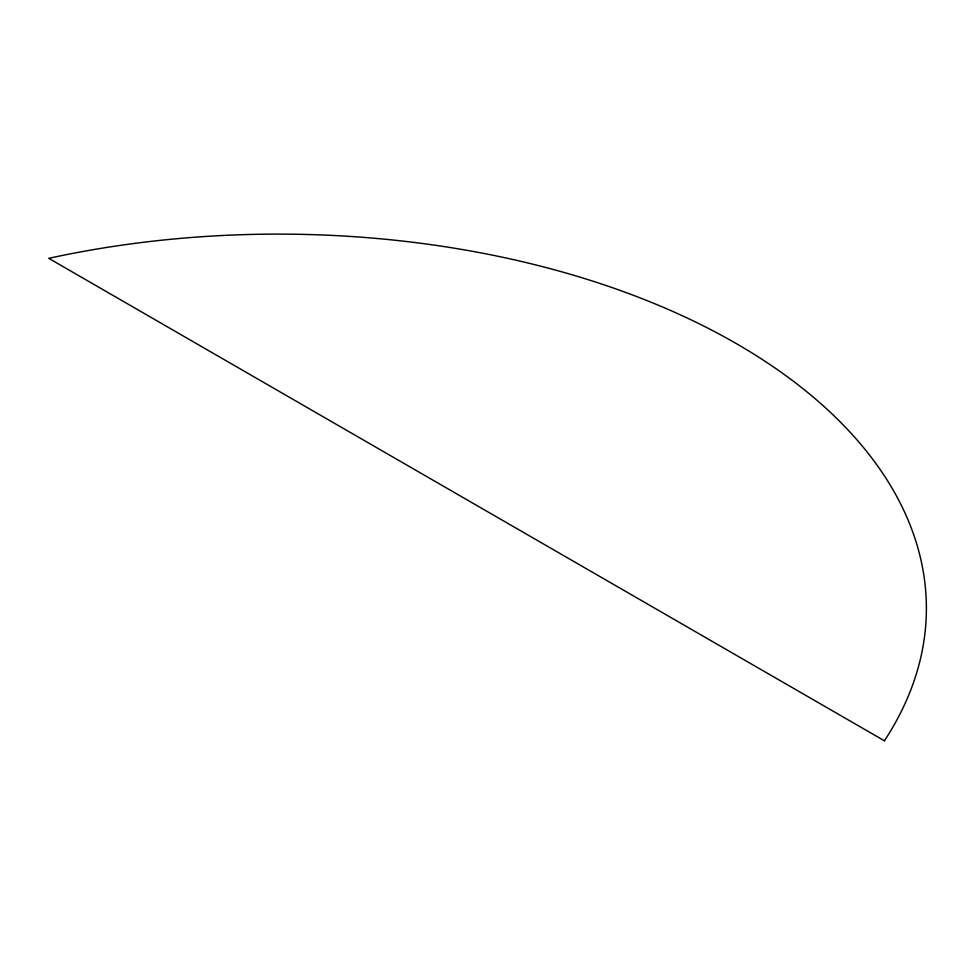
<?xml version="1.0" encoding="UTF-8"?>
<svg xmlns="http://www.w3.org/2000/svg" width="975" height="975" viewBox="0 0 975 975"><rect width="100%" height="100%" fill="white"/><g stroke="black" fill="none" stroke-linecap="round" stroke-linejoin="round"><path stroke-width="1.46" d="M884.422 740.805L48.75 258.338A648.192 374.229 0 0 1 736.539 343.724A648.192 374.229 0 0 1 884.422 740.805"/></g></svg>
